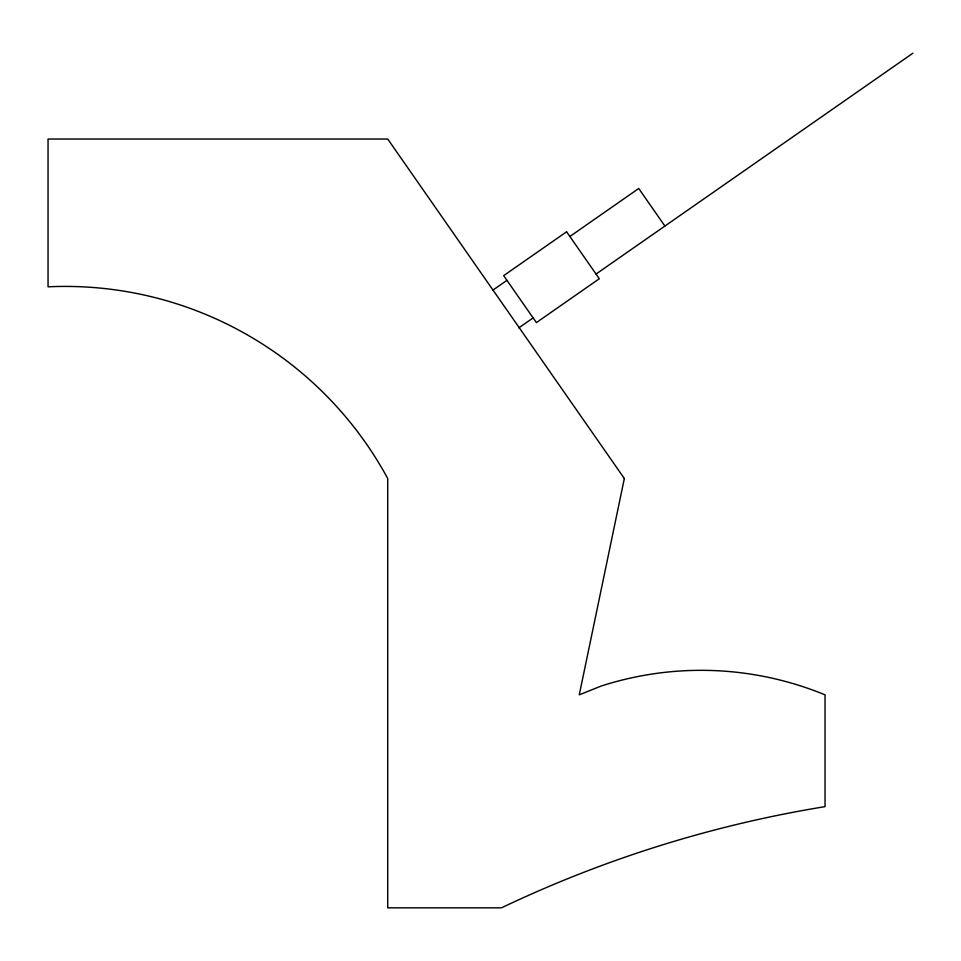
<?xml version="1.0" encoding="UTF-8"?>
<svg xmlns="http://www.w3.org/2000/svg" width="961" height="961" viewBox="0 0 961 961"><rect width="100%" height="100%" fill="white"/><g stroke="black" fill="none" stroke-linecap="round" stroke-linejoin="round"><path stroke-width="1.44" d="M492.621 290.318L506.952 280.336M569.861 236.49L638.729 188.488L664.904 226.051M518.796 327.881L533.127 317.899M596.036 274.053L912.95 53.167M624.338 478.518L579.267 694.851L601.009 686.094A325.479 325.479 0 0 1 825.043 694.851L825.043 806.639A1200.974 1200.974 0 0 0 501.474 907.833L387.727 907.833L387.727 478.518A367.018 367.018 0 0 0 48.05 286.81L48.05 139.033L387.727 139.033L624.338 478.518M566.594 231.793L503.672 275.639L536.394 322.596L599.316 278.738L566.594 231.793"/></g></svg>
